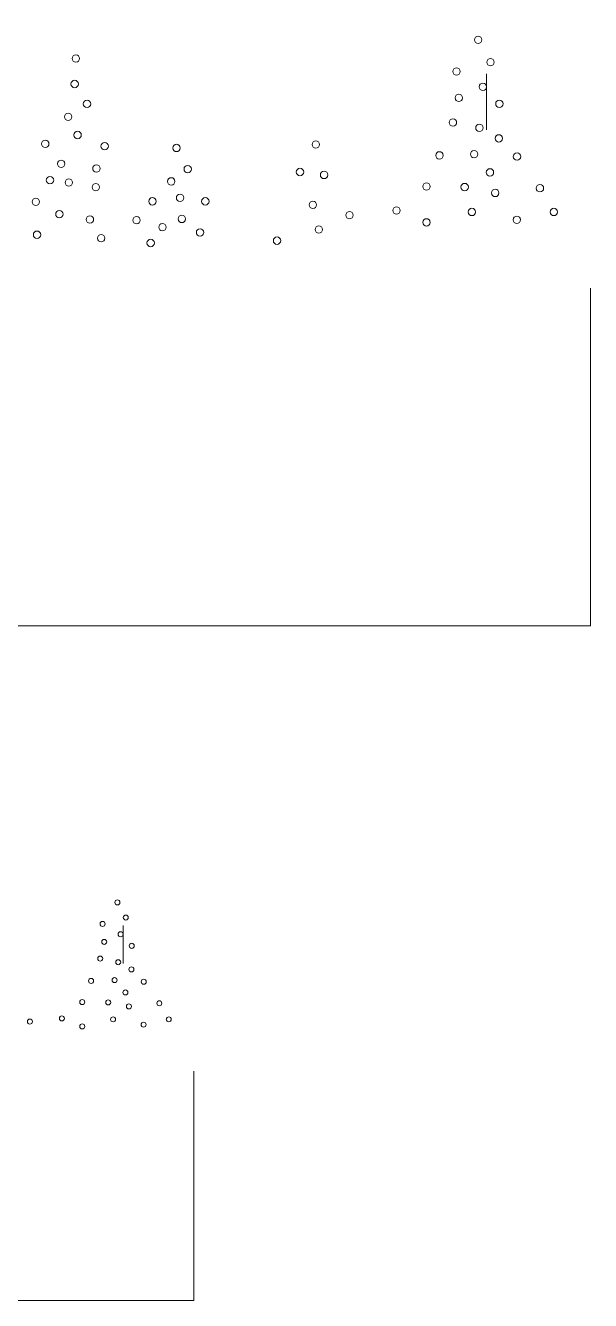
# Model space of a CAD drawing. Header units: millimetres. Extents: x -588 to -150, y -101 to 255.
# Drawn here: x -302.5 to -150.5, y -101.2 to 242.1 of the extents above; entities that cross this region are included whole.
import ezdxf

# ---------------------------------------------------------------- set-up
doc = ezdxf.new("R2010")
doc.units = ezdxf.units.MM
doc.header["$MEASUREMENT"] = 0
doc.layers.add('layer 1', color=7, linetype='Continuous')

msp = doc.modelspace()

# ---------------------------------------------------------------- linework, layer by layer
at = {"layer": 'layer 1', "lineweight": 9}
for points, knots in [([(-178.4631, 225.6032), (-178.4631, 226.153), (-178.9088, 226.5987), (-179.4586, 226.5987), (-179.4586, 226.5987), (-180.0084, 226.5987), (-180.4541, 226.153), (-180.4541, 225.6032), (-180.4541, 225.6032), (-180.4541, 225.0534), (-180.0084, 224.6076), (-179.4586, 224.6076), (-179.4586, 224.6076), (-178.9088, 224.6076), (-178.4631, 225.0533), (-178.4631, 225.6031), (-178.4631, 242.0971), (-178.4631, 192.6152), (-178.4631, 225.6032)], [0, 0, 0, 0, 0.2, 0.2, 0.2, 0.20000001, 0.4, 0.4, 0.4, 0.40000001, 0.6, 0.6, 0.6, 0.60000001, 1, 1, 1, 1.0001, 1.0001, 1.0001, 1.0001]), ([(-179.7282, 238.2375), (-179.7282, 238.7873), (-180.1739, 239.233), (-180.7237, 239.233), (-180.7237, 239.233), (-181.2735, 239.233), (-181.7192, 238.7873), (-181.7192, 238.2375), (-181.7192, 238.2375), (-181.7192, 237.6877), (-181.2735, 237.242), (-180.7237, 237.242), (-180.7237, 237.242), (-180.1739, 237.242), (-179.7282, 237.6877), (-179.7282, 238.2375)], [0, 0, 0, 0, 0.2, 0.2, 0.2, 0.20000001, 0.4, 0.4, 0.4, 0.40000001, 0.6, 0.6, 0.6, 0.60000001, 1, 1, 1, 1]), ([(-287.9653, 233.206), (-287.9653, 233.7558), (-288.4111, 234.2015), (-288.9609, 234.2015), (-288.9609, 234.2015), (-289.5107, 234.2015), (-289.9564, 233.7558), (-289.9564, 233.206), (-289.9564, 233.206), (-289.9564, 232.6562), (-289.5107, 232.2105), (-288.9609, 232.2105), (-288.9609, 232.2105), (-288.4111, 232.2105), (-287.9654, 232.6562), (-287.9653, 233.206)], [0, 0, 0, 0, 0.2, 0.2, 0.2, 0.20000001, 0.4, 0.4, 0.4, 0.40000001, 0.6, 0.6, 0.6, 0.60000001, 1, 1, 1, 1]), ([(-185.5792, 229.7093), (-185.5792, 230.2591), (-186.0249, 230.7048), (-186.5747, 230.7048), (-186.5747, 230.7048), (-187.1245, 230.7048), (-187.5702, 230.2591), (-187.5702, 229.7093), (-187.5702, 229.7093), (-187.5702, 229.1595), (-187.1245, 228.7138), (-186.5747, 228.7138), (-186.5747, 228.7138), (-186.0249, 228.7138), (-185.5792, 229.1595), (-185.5792, 229.7093)], [0, 0, 0, 0, 0.2, 0.2, 0.2, 0.20000001, 0.4, 0.4, 0.4, 0.40000001, 0.6, 0.6, 0.6, 0.60000001, 1, 1, 1, 1]), ([(-176.4073, 232.2362), (-176.4073, 232.786), (-176.853, 233.2317), (-177.4028, 233.2317), (-177.4028, 233.2317), (-177.9526, 233.2317), (-178.3983, 232.786), (-178.3983, 232.2362), (-178.3983, 232.2362), (-178.3983, 231.6864), (-177.9526, 231.2407), (-177.4028, 231.2407), (-177.4028, 231.2407), (-176.853, 231.2407), (-176.4073, 231.6864), (-176.4073, 232.2362)], [0, 0, 0, 0, 0.2, 0.2, 0.2, 0.20000001, 0.4, 0.4, 0.4, 0.40000001, 0.6, 0.6, 0.6, 0.60000001, 1, 1, 1, 1]), ([(-288.2989, 226.3522), (-288.2989, 226.902), (-288.7446, 227.3477), (-289.2944, 227.3477), (-289.2944, 227.3477), (-289.8442, 227.3477), (-290.2899, 226.902), (-290.2899, 226.3522), (-290.2899, 226.3522), (-290.2899, 225.8024), (-289.8442, 225.3567), (-289.2944, 225.3567), (-289.2944, 225.3567), (-288.7446, 225.3567), (-288.2989, 225.8024), (-288.2989, 226.3522)], [0, 0, 0, 0, 0.2, 0.2, 0.2, 0.20000001, 0.4, 0.4, 0.4, 0.40000001, 0.6, 0.6, 0.6, 0.60000001, 1, 1, 1, 1]), ([(-184.9467, 222.6025), (-184.9467, 223.1523), (-185.3924, 223.598), (-185.9422, 223.598), (-185.9422, 223.598), (-186.492, 223.598), (-186.9377, 223.1523), (-186.9377, 222.6025), (-186.9377, 222.6025), (-186.9377, 222.0527), (-186.492, 221.607), (-185.9422, 221.607), (-185.9422, 221.607), (-185.3924, 221.607), (-184.9467, 222.0527), (-184.9467, 222.6025)], [0, 0, 0, 0, 0.2, 0.2, 0.2, 0.20000001, 0.4, 0.4, 0.4, 0.40000001, 0.6, 0.6, 0.6, 0.60000001, 1, 1, 1, 1]), ([(-284.978, 220.9826), (-284.978, 221.5324), (-285.4237, 221.9781), (-285.9735, 221.9781), (-285.9735, 221.9781), (-286.5233, 221.9781), (-286.969, 221.5324), (-286.969, 220.9826), (-286.969, 220.9826), (-286.969, 220.4328), (-286.5233, 219.9871), (-285.9735, 219.9871), (-285.9735, 219.9871), (-285.4237, 219.987), (-284.978, 220.4327), (-284.978, 220.9826)], [0, 0, 0, 0, 0.2, 0.2, 0.2, 0.20000001, 0.4, 0.4, 0.4, 0.40000001, 0.6, 0.6, 0.6, 0.60000001, 1, 1, 1, 1]), ([(-174.0352, 221.0232), (-174.0352, 221.573), (-174.4809, 222.0187), (-175.0307, 222.0187), (-175.0307, 222.0187), (-175.5805, 222.0187), (-176.0262, 221.573), (-176.0262, 221.0232), (-176.0262, 221.0232), (-176.0262, 220.4734), (-175.5805, 220.0277), (-175.0307, 220.0277), (-175.0307, 220.0277), (-174.4809, 220.0277), (-174.0352, 220.4734), (-174.0352, 221.0232)], [0, 0, 0, 0, 0.2, 0.2, 0.2, 0.20000001, 0.4, 0.4, 0.4, 0.40000001, 0.6, 0.6, 0.6, 0.60000001, 1, 1, 1, 1]), ([(-290.0384, 217.5081), (-290.0384, 218.0579), (-290.4841, 218.5036), (-291.0339, 218.5036), (-291.0339, 218.5036), (-291.5837, 218.5036), (-292.0294, 218.0579), (-292.0294, 217.5081), (-292.0294, 217.5081), (-292.0294, 216.9583), (-291.5837, 216.5126), (-291.0339, 216.5126), (-291.0339, 216.5126), (-290.4841, 216.5126), (-290.0384, 216.9583), (-290.0384, 217.5081)], [0, 0, 0, 0, 0.2, 0.2, 0.2, 0.20000001, 0.4, 0.4, 0.4, 0.40000001, 0.6, 0.6, 0.6, 0.60000001, 1, 1, 1, 1]), ([(-186.5281, 215.9694), (-186.5281, 216.5192), (-186.9738, 216.9649), (-187.5236, 216.9649), (-187.5236, 216.9649), (-188.0734, 216.9649), (-188.5191, 216.5192), (-188.5191, 215.9694), (-188.5191, 215.9694), (-188.5191, 215.4196), (-188.0734, 214.9739), (-187.5236, 214.9739), (-187.5236, 214.9739), (-186.9738, 214.9739), (-186.5281, 215.4196), (-186.5281, 215.9694)], [0, 0, 0, 0, 0.2, 0.2, 0.2, 0.20000001, 0.4, 0.4, 0.4, 0.40000001, 0.6, 0.6, 0.6, 0.60000001, 1, 1, 1, 1]), ([(-287.5082, 212.6123), (-287.5082, 213.1621), (-287.9539, 213.6078), (-288.5037, 213.6078), (-288.5037, 213.6078), (-289.0535, 213.6078), (-289.4992, 213.1621), (-289.4992, 212.6123), (-289.4992, 212.6123), (-289.4992, 212.0625), (-289.0535, 211.6168), (-288.5037, 211.6168), (-288.5037, 211.6168), (-287.9539, 211.6168), (-287.5082, 212.0625), (-287.5082, 212.6123)], [0, 0, 0, 0, 0.2, 0.2, 0.2, 0.20000001, 0.4, 0.4, 0.4, 0.40000001, 0.6, 0.6, 0.6, 0.60000001, 1, 1, 1, 1]), ([(-179.4119, 214.5481), (-179.4119, 215.0979), (-179.8576, 215.5436), (-180.4074, 215.5436), (-180.4074, 215.5436), (-180.9572, 215.5436), (-181.4029, 215.0979), (-181.4029, 214.5481), (-181.4029, 214.5481), (-181.4029, 213.9983), (-180.9572, 213.5526), (-180.4074, 213.5526), (-180.4074, 213.5526), (-179.8576, 213.5526), (-179.4119, 213.9983), (-179.4119, 214.5481)], [0, 0, 0, 0, 0.2, 0.2, 0.2, 0.20000001, 0.4, 0.4, 0.4, 0.40000001, 0.6, 0.6, 0.6, 0.60000001, 1, 1, 1, 1]), ([(-296.2057, 210.2433), (-296.2057, 210.7931), (-296.6514, 211.2388), (-297.2012, 211.2388), (-297.2012, 211.2388), (-297.751, 211.2388), (-298.1967, 210.7931), (-298.1967, 210.2433), (-298.1967, 210.2433), (-298.1967, 209.6935), (-297.751, 209.2478), (-297.2012, 209.2478), (-297.2012, 209.2478), (-296.6514, 209.2478), (-296.2057, 209.6935), (-296.2057, 210.2433)], [0, 0, 0, 0, 0.2, 0.2, 0.2, 0.20000001, 0.4, 0.4, 0.4, 0.40000001, 0.6, 0.6, 0.6, 0.60000001, 1, 1, 1, 1]), ([(-280.2339, 209.6116), (-280.2339, 210.1614), (-280.6796, 210.6071), (-281.2294, 210.6071), (-281.2294, 210.6071), (-281.7792, 210.6071), (-282.2249, 210.1614), (-282.2249, 209.6116), (-282.2249, 209.6116), (-282.2249, 209.0618), (-281.7792, 208.6161), (-281.2294, 208.6161), (-281.2294, 208.6161), (-280.6796, 208.6161), (-280.2339, 209.0618), (-280.2339, 209.6116)], [0, 0, 0, 0, 0.2, 0.2, 0.2, 0.20000001, 0.4, 0.4, 0.4, 0.40000001, 0.6, 0.6, 0.6, 0.60000001, 1, 1, 1, 1]), ([(-260.8903, 209.1259), (-260.8903, 209.6757), (-261.336, 210.1214), (-261.8858, 210.1214), (-261.8858, 210.1214), (-262.4356, 210.1214), (-262.8813, 209.6757), (-262.8813, 209.1259), (-262.8813, 209.1259), (-262.8813, 208.5761), (-262.4356, 208.1304), (-261.8858, 208.1304), (-261.8858, 208.1304), (-261.336, 208.1304), (-260.8903, 208.5761), (-260.8903, 209.1259)], [0, 0, 0, 0, 0.2, 0.2, 0.2, 0.20000001, 0.4, 0.4, 0.4, 0.40000001, 0.6, 0.6, 0.6, 0.60000001, 1, 1, 1, 1]), ([(-223.4118, 210.0735), (-223.4118, 210.6233), (-223.8575, 211.069), (-224.4073, 211.069), (-224.4073, 211.069), (-224.9571, 211.069), (-225.4028, 210.6233), (-225.4028, 210.0735), (-225.4028, 210.0735), (-225.4028, 209.5237), (-224.9571, 209.078), (-224.4073, 209.078), (-224.4073, 209.078), (-223.8575, 209.078), (-223.4118, 209.5237), (-223.4118, 210.0735)], [0, 0, 0, 0, 0.2, 0.2, 0.2, 0.20000001, 0.4, 0.4, 0.4, 0.40000001, 0.6, 0.6, 0.6, 0.60000001, 1, 1, 1, 1]), ([(-174.1934, 211.7053), (-174.1934, 212.2551), (-174.6391, 212.7008), (-175.1889, 212.7008), (-175.1889, 212.7008), (-175.7387, 212.7008), (-176.1844, 212.2551), (-176.1844, 211.7053), (-176.1844, 211.7053), (-176.1844, 211.1555), (-175.7387, 210.7098), (-175.1889, 210.7098), (-175.1889, 210.7098), (-174.6391, 210.7098), (-174.1934, 211.1555), (-174.1934, 211.7053)], [0, 0, 0, 0, 0.2, 0.2, 0.2, 0.20000001, 0.4, 0.4, 0.4, 0.40000001, 0.6, 0.6, 0.6, 0.60000001, 1, 1, 1, 1]), ([(-190.1652, 207.1254), (-190.1652, 207.6752), (-190.6109, 208.1209), (-191.1607, 208.1209), (-191.1607, 208.1209), (-191.7105, 208.1209), (-192.1562, 207.6752), (-192.1562, 207.1254), (-192.1562, 207.1254), (-192.1562, 206.5756), (-191.7105, 206.1299), (-191.1607, 206.1299), (-191.1607, 206.1299), (-190.6109, 206.1299), (-190.1652, 206.5756), (-190.1652, 207.1254)], [0, 0, 0, 0, 0.2, 0.2, 0.2, 0.20000001, 0.4, 0.4, 0.4, 0.40000001, 0.6, 0.6, 0.6, 0.60000001, 1, 1, 1, 1]), ([(-180.8351, 207.4412), (-180.8351, 207.991), (-181.2808, 208.4367), (-181.8306, 208.4367), (-181.8306, 208.4367), (-182.3804, 208.4367), (-182.8261, 207.991), (-182.8261, 207.4412), (-182.8261, 207.4412), (-182.8261, 206.8914), (-182.3804, 206.4457), (-181.8306, 206.4457), (-181.8306, 206.4457), (-181.2808, 206.4457), (-180.8351, 206.8914), (-180.8351, 207.4412)], [0, 0, 0, 0, 0.2, 0.2, 0.2, 0.20000001, 0.4, 0.4, 0.4, 0.40000001, 0.6, 0.6, 0.6, 0.60000001, 1, 1, 1, 1]), ([(-169.2911, 206.8095), (-169.2911, 207.3593), (-169.7368, 207.805), (-170.2866, 207.805), (-170.2866, 207.805), (-170.8364, 207.805), (-171.2821, 207.3593), (-171.2821, 206.8095), (-171.2821, 206.8095), (-171.2821, 206.2597), (-170.8364, 205.814), (-170.2866, 205.814), (-170.2866, 205.814), (-169.7368, 205.814), (-169.2911, 206.2597), (-169.2911, 206.8095)], [0, 0, 0, 0, 0.2, 0.2, 0.2, 0.20000001, 0.4, 0.4, 0.4, 0.40000001, 0.6, 0.6, 0.6, 0.60000001, 1, 1, 1, 1]), ([(-291.936, 204.8737), (-291.936, 205.4235), (-292.3817, 205.8692), (-292.9315, 205.8692), (-292.9315, 205.8692), (-293.4813, 205.8692), (-293.927, 205.4235), (-293.927, 204.8737), (-293.927, 204.8737), (-293.927, 204.3239), (-293.4813, 203.8782), (-292.9315, 203.8782), (-292.9315, 203.8782), (-292.3817, 203.8782), (-291.936, 204.3239), (-291.936, 204.8737)], [0, 0, 0, 0, 0.2, 0.2, 0.2, 0.20000001, 0.4, 0.4, 0.4, 0.40000001, 0.6, 0.6, 0.6, 0.60000001, 1, 1, 1, 1]), ([(-282.4478, 203.6103), (-282.4478, 204.1601), (-282.8935, 204.6058), (-283.4433, 204.6058), (-283.4433, 204.6058), (-283.9931, 204.6058), (-284.4388, 204.1601), (-284.4388, 203.6103), (-284.4388, 203.6103), (-284.4388, 203.0605), (-283.9931, 202.6148), (-283.4433, 202.6148), (-283.4433, 202.6148), (-282.8935, 202.6148), (-282.4478, 203.0605), (-282.4478, 203.6103)], [0, 0, 0, 0, 0.2, 0.2, 0.2, 0.20000001, 0.4, 0.4, 0.4, 0.40000001, 0.6, 0.6, 0.6, 0.60000001, 1, 1, 1, 1]), ([(-257.8857, 203.4405), (-257.8857, 203.9903), (-258.3314, 204.436), (-258.8812, 204.436), (-258.8812, 204.436), (-259.431, 204.436), (-259.8767, 203.9903), (-259.8767, 203.4405), (-259.8767, 203.4405), (-259.8767, 202.8907), (-259.431, 202.445), (-258.8812, 202.445), (-258.8812, 202.445), (-258.3314, 202.445), (-257.8857, 202.8907), (-257.8857, 203.4405)], [0, 0, 0, 0, 0.2, 0.2, 0.2, 0.20000001, 0.4, 0.4, 0.4, 0.40000001, 0.6, 0.6, 0.6, 0.60000001, 1, 1, 1, 1]), ([(-227.6815, 202.6508), (-227.6815, 203.2006), (-228.1272, 203.6463), (-228.677, 203.6463), (-228.677, 203.6463), (-229.2268, 203.6463), (-229.6725, 203.2006), (-229.6725, 202.6508), (-229.6725, 202.6508), (-229.6725, 202.101), (-229.2268, 201.6553), (-228.677, 201.6553), (-228.677, 201.6553), (-228.1272, 201.6553), (-227.6815, 202.101), (-227.6815, 202.6508)], [0, 0, 0, 0, 0.2, 0.2, 0.2, 0.20000001, 0.4, 0.4, 0.4, 0.40000001, 0.6, 0.6, 0.6, 0.60000001, 1, 1, 1, 1]), ([(-221.1979, 201.8612), (-221.1979, 202.411), (-221.6436, 202.8567), (-222.1934, 202.8567), (-222.1934, 202.8567), (-222.7432, 202.8567), (-223.1889, 202.411), (-223.1889, 201.8612), (-223.1889, 201.8612), (-223.1889, 201.3114), (-222.7432, 200.8657), (-222.1934, 200.8657), (-222.1934, 200.8657), (-221.6436, 200.8657), (-221.1979, 201.3114), (-221.1979, 201.8612)], [0, 0, 0, 0, 0.2, 0.2, 0.2, 0.20000001, 0.4, 0.4, 0.4, 0.40000001, 0.6, 0.6, 0.6, 0.60000001, 1, 1, 1, 1]), ([(-176.5654, 202.5454), (-176.5654, 203.0952), (-177.0111, 203.5409), (-177.5609, 203.5409), (-177.5609, 203.5409), (-178.1107, 203.5409), (-178.5564, 203.0952), (-178.5564, 202.5454), (-178.5564, 202.5454), (-178.5564, 201.9956), (-178.1107, 201.5499), (-177.5609, 201.5499), (-177.5609, 201.5499), (-177.0111, 201.5499), (-176.5654, 201.9956), (-176.5654, 202.5454)], [0, 0, 0, 0, 0.2, 0.2, 0.2, 0.20000001, 0.4, 0.4, 0.4, 0.40000001, 0.6, 0.6, 0.6, 0.60000001, 1, 1, 1, 1]), ([(-294.9406, 200.4517), (-294.9406, 201.0015), (-295.3863, 201.4472), (-295.9361, 201.4472), (-295.9361, 201.4472), (-296.4859, 201.4472), (-296.9316, 201.0015), (-296.9316, 200.4517), (-296.9316, 200.4517), (-296.9316, 199.9019), (-296.4859, 199.4562), (-295.9361, 199.4562), (-295.9361, 199.4562), (-295.3863, 199.4562), (-294.9406, 199.9019), (-294.9406, 200.4517)], [0, 0, 0, 0, 0.2, 0.2, 0.2, 0.20000001, 0.4, 0.4, 0.4, 0.40000001, 0.6, 0.6, 0.6, 0.60000001, 1, 1, 1, 1]), ([(-289.8802, 199.82), (-289.8802, 200.3698), (-290.326, 200.8155), (-290.8758, 200.8155), (-290.8758, 200.8155), (-291.4256, 200.8155), (-291.8713, 200.3698), (-291.8713, 199.82), (-291.8713, 199.82), (-291.8713, 199.2702), (-291.4256, 198.8245), (-290.8758, 198.8245), (-290.8758, 198.8245), (-290.326, 198.8245), (-289.8803, 199.2702), (-289.8802, 199.82)], [0, 0, 0, 0, 0.2, 0.2, 0.2, 0.20000001, 0.4, 0.4, 0.4, 0.40000001, 0.6, 0.6, 0.6, 0.60000001, 1, 1, 1, 1]), ([(-282.6059, 198.5565), (-282.6059, 199.1063), (-283.0517, 199.552), (-283.6015, 199.552), (-283.6015, 199.552), (-284.1513, 199.552), (-284.597, 199.1063), (-284.597, 198.5565), (-284.597, 198.5565), (-284.597, 198.0067), (-284.1513, 197.561), (-283.6015, 197.561), (-283.6015, 197.561), (-283.0517, 197.561), (-282.606, 198.0067), (-282.6059, 198.5565)], [0, 0, 0, 0, 0.2, 0.2, 0.2, 0.20000001, 0.4, 0.4, 0.4, 0.40000001, 0.6, 0.6, 0.6, 0.60000001, 1, 1, 1, 1]), ([(-262.3135, 200.1239), (-262.3135, 200.6737), (-262.7592, 201.1195), (-263.309, 201.1195), (-263.309, 201.1195), (-263.8588, 201.1195), (-264.3045, 200.6738), (-264.3045, 200.1239), (-264.3045, 200.1239), (-264.3045, 199.5741), (-263.8588, 199.1284), (-263.309, 199.1284), (-263.309, 199.1284), (-262.7592, 199.1284), (-262.3135, 199.5741), (-262.3135, 200.1239)], [0, 0, 0, 0, 0.2, 0.2, 0.2, 0.20000001, 0.4, 0.4, 0.4, 0.40000001, 0.6, 0.6, 0.6, 0.60000001, 1, 1, 1, 1]), ([(-193.6442, 198.7551), (-193.6442, 199.3049), (-194.0899, 199.7506), (-194.6397, 199.7506), (-194.6397, 199.7506), (-195.1895, 199.7506), (-195.6352, 199.3049), (-195.6352, 198.7551), (-195.6352, 198.7551), (-195.6352, 198.2053), (-195.1895, 197.7596), (-194.6397, 197.7596), (-194.6397, 197.7596), (-194.0899, 197.7596), (-193.6442, 198.2053), (-193.6442, 198.7551)], [0, 0, 0, 0, 0.2, 0.2, 0.2, 0.20000001, 0.4, 0.4, 0.4, 0.40000001, 0.6, 0.6, 0.6, 0.60000001, 1, 1, 1, 1]), ([(-183.3653, 198.5972), (-183.3653, 199.147), (-183.811, 199.5927), (-184.3608, 199.5927), (-184.3608, 199.5927), (-184.9106, 199.5927), (-185.3563, 199.147), (-185.3563, 198.5972), (-185.3563, 198.5972), (-185.3563, 198.0474), (-184.9106, 197.6017), (-184.3608, 197.6017), (-184.3608, 197.6017), (-183.811, 197.6017), (-183.3653, 198.0474), (-183.3653, 198.5972)], [0, 0, 0, 0, 0.2, 0.2, 0.2, 0.20000001, 0.4, 0.4, 0.4, 0.40000001, 0.6, 0.6, 0.6, 0.60000001, 1, 1, 1, 1]), ([(-163.1238, 198.2813), (-163.1238, 198.8311), (-163.5695, 199.2768), (-164.1193, 199.2768), (-164.1193, 199.2768), (-164.6691, 199.2768), (-165.1148, 198.8311), (-165.1148, 198.2813), (-165.1148, 198.2813), (-165.1148, 197.7315), (-164.6691, 197.2858), (-164.1193, 197.2858), (-164.1193, 197.2858), (-163.5695, 197.2858), (-163.1238, 197.7315), (-163.1238, 198.2813)], [0, 0, 0, 0, 0.2, 0.2, 0.2, 0.20000001, 0.4, 0.4, 0.4, 0.40000001, 0.6, 0.6, 0.6, 0.60000001, 1, 1, 1, 1]), ([(-267.3739, 194.7543), (-267.3739, 195.3041), (-267.8196, 195.7498), (-268.3694, 195.7498), (-268.3694, 195.7498), (-268.9192, 195.7498), (-269.3649, 195.3041), (-269.3649, 194.7543), (-269.3649, 194.7543), (-269.3649, 194.2045), (-268.9192, 193.7588), (-268.3694, 193.7588), (-268.3694, 193.7588), (-267.8196, 193.7588), (-267.3739, 194.2045), (-267.3739, 194.7543)], [0, 0, 0, 0, 0.2, 0.2, 0.2, 0.20000001, 0.4, 0.4, 0.4, 0.40000001, 0.6, 0.6, 0.6, 0.60000001, 1, 1, 1, 1]), ([(-259.9415, 195.7019), (-259.9415, 196.2517), (-260.3872, 196.6974), (-260.937, 196.6974), (-260.937, 196.6974), (-261.4868, 196.6974), (-261.9325, 196.2517), (-261.9325, 195.7019), (-261.9325, 195.7019), (-261.9325, 195.1521), (-261.4868, 194.7064), (-260.937, 194.7064), (-260.937, 194.7064), (-260.3872, 194.7064), (-259.9415, 195.1521), (-259.9415, 195.7019)], [0, 0, 0, 0, 0.2, 0.2, 0.2, 0.20000001, 0.4, 0.4, 0.4, 0.40000001, 0.6, 0.6, 0.6, 0.60000001, 1, 1, 1, 1]), ([(-253.1416, 194.7543), (-253.1416, 195.3041), (-253.5873, 195.7498), (-254.1371, 195.7498), (-254.1371, 195.7498), (-254.6869, 195.7498), (-255.1326, 195.3041), (-255.1326, 194.7543), (-255.1326, 194.7543), (-255.1326, 194.2045), (-254.6869, 193.7588), (-254.1371, 193.7588), (-254.1371, 193.7588), (-253.5873, 193.7588), (-253.1416, 194.2045), (-253.1416, 194.7543)], [0, 0, 0, 0, 0.2, 0.2, 0.2, 0.20000001, 0.4, 0.4, 0.4, 0.40000001, 0.6, 0.6, 0.6, 0.60000001, 1, 1, 1, 1]), ([(-175.1422, 197.0179), (-175.1422, 197.5677), (-175.5879, 198.0134), (-176.1377, 198.0134), (-176.1377, 198.0134), (-176.6875, 198.0134), (-177.1332, 197.5677), (-177.1332, 197.0179), (-177.1332, 197.0179), (-177.1332, 196.4681), (-176.6875, 196.0224), (-176.1377, 196.0224), (-176.1377, 196.0224), (-175.5879, 196.0224), (-175.1422, 196.4681), (-175.1422, 197.0179)], [0, 0, 0, 0, 0.2, 0.2, 0.2, 0.20000001, 0.4, 0.4, 0.4, 0.40000001, 0.6, 0.6, 0.6, 0.60000001, 1, 1, 1, 1]), ([(-298.7359, 194.6083), (-298.7359, 195.1581), (-299.1816, 195.6038), (-299.7314, 195.6038), (-299.7314, 195.6038), (-300.2812, 195.6038), (-300.7269, 195.1581), (-300.7269, 194.6083), (-300.7269, 194.6083), (-300.7269, 194.0585), (-300.2812, 193.6128), (-299.7314, 193.6128), (-299.7314, 193.6128), (-299.1816, 193.6128), (-298.7359, 194.0585), (-298.7359, 194.6083)], [0, 0, 0, 0, 0.2, 0.2, 0.2, 0.20000001, 0.4, 0.4, 0.4, 0.40000001, 0.6, 0.6, 0.6, 0.60000001, 1, 1, 1, 1]), ([(-292.4104, 191.2918), (-292.4104, 191.8416), (-292.8561, 192.2873), (-293.4059, 192.2873), (-293.4059, 192.2873), (-293.9557, 192.2873), (-294.4015, 191.8416), (-294.4015, 191.2918), (-294.4015, 191.2918), (-294.4015, 190.742), (-293.9558, 190.2963), (-293.406, 190.2963), (-293.406, 190.2963), (-292.8561, 190.2963), (-292.4104, 190.742), (-292.4104, 191.2918)], [0, 0, 0, 0, 0.2, 0.2, 0.2, 0.20000001, 0.4, 0.4, 0.4, 0.40000001, 0.6, 0.6, 0.6, 0.60000001, 1, 1, 1, 1]), ([(-224.2025, 193.8068), (-224.2025, 194.3566), (-224.6482, 194.8023), (-225.198, 194.8023), (-225.198, 194.8023), (-225.7478, 194.8023), (-226.1935, 194.3566), (-226.1935, 193.8068), (-226.1935, 193.8068), (-226.1935, 193.257), (-225.7478, 192.8113), (-225.198, 192.8113), (-225.198, 192.8113), (-224.6482, 192.8112), (-224.2025, 193.2569), (-224.2025, 193.8068)], [0, 0, 0, 0, 0.2, 0.2, 0.2, 0.20000001, 0.4, 0.4, 0.4, 0.40000001, 0.6, 0.6, 0.6, 0.60000001, 1, 1, 1, 1]), ([(-201.7092, 192.28), (-201.7092, 192.8298), (-202.1549, 193.2755), (-202.7047, 193.2755), (-202.7047, 193.2755), (-203.2545, 193.2755), (-203.7002, 192.8298), (-203.7002, 192.28), (-203.7002, 192.28), (-203.7002, 191.7302), (-203.2545, 191.2845), (-202.7047, 191.2845), (-202.7047, 191.2845), (-202.1549, 191.2845), (-201.7092, 191.7302), (-201.7092, 192.28)], [0, 0, 0, 0, 0.2, 0.2, 0.2, 0.20000001, 0.4, 0.4, 0.4, 0.40000001, 0.6, 0.6, 0.6, 0.60000001, 1, 1, 1, 1]), ([(-181.4263, 191.8962), (-181.4263, 192.446), (-181.872, 192.8917), (-182.4218, 192.8917), (-182.4218, 192.8917), (-182.9716, 192.8917), (-183.4173, 192.446), (-183.4173, 191.8962), (-183.4173, 191.8962), (-183.4173, 191.3464), (-182.9716, 190.9007), (-182.4218, 190.9007), (-182.4218, 190.9007), (-181.872, 190.9007), (-181.4263, 191.3464), (-181.4263, 191.8962)], [0, 0, 0, 0, 0.2, 0.2, 0.2, 0.20000001, 0.4, 0.4, 0.4, 0.40000001, 0.6, 0.6, 0.6, 0.60000001, 1, 1, 1, 1]), ([(-159.3689, 191.8962), (-159.3689, 192.446), (-159.8146, 192.8917), (-160.3644, 192.8917), (-160.3644, 192.8917), (-160.9142, 192.8917), (-161.3599, 192.446), (-161.3599, 191.8962), (-161.3599, 191.8962), (-161.3599, 191.3464), (-160.9142, 190.9007), (-160.3644, 190.9007), (-160.3644, 190.9007), (-159.8146, 190.9007), (-159.3689, 191.3464), (-159.3689, 191.8962)], [0, 0, 0, 0, 0.2, 0.2, 0.2, 0.20000001, 0.4, 0.4, 0.4, 0.40000001, 0.6, 0.6, 0.6, 0.60000001, 1, 1, 1, 1]), ([(-284.1873, 189.8704), (-284.1873, 190.4202), (-284.633, 190.8659), (-285.1828, 190.8659), (-285.1828, 190.8659), (-285.7326, 190.8659), (-286.1783, 190.4202), (-286.1783, 189.8704), (-286.1783, 189.8704), (-286.1783, 189.3206), (-285.7326, 188.8749), (-285.1828, 188.8749), (-285.1828, 188.8749), (-284.633, 188.8749), (-284.1873, 189.3206), (-284.1873, 189.8704)], [0, 0, 0, 0, 0.2, 0.2, 0.2, 0.20000001, 0.4, 0.4, 0.4, 0.40000001, 0.6, 0.6, 0.6, 0.60000001, 1, 1, 1, 1]), ([(-271.6436, 189.7006), (-271.6436, 190.2504), (-272.0893, 190.6961), (-272.6391, 190.6961), (-272.6391, 190.6961), (-273.1889, 190.6961), (-273.6346, 190.2504), (-273.6346, 189.7006), (-273.6346, 189.7006), (-273.6346, 189.1508), (-273.1889, 188.7051), (-272.6391, 188.7051), (-272.6391, 188.7051), (-272.0893, 188.7051), (-271.6436, 189.1508), (-271.6436, 189.7006)], [0, 0, 0, 0, 0.2, 0.2, 0.2, 0.20000001, 0.4, 0.4, 0.4, 0.40000001, 0.6, 0.6, 0.6, 0.60000001, 1, 1, 1, 1]), ([(-259.4671, 190.0164), (-259.4671, 190.5662), (-259.9128, 191.0119), (-260.4626, 191.0119), (-260.4626, 191.0119), (-261.0124, 191.0119), (-261.4581, 190.5662), (-261.4581, 190.0164), (-261.4581, 190.0164), (-261.4581, 189.4666), (-261.0124, 189.0209), (-260.4626, 189.0209), (-260.4626, 189.0209), (-259.9128, 189.0209), (-259.4671, 189.4666), (-259.4671, 190.0164)], [0, 0, 0, 0, 0.2, 0.2, 0.2, 0.20000001, 0.4, 0.4, 0.4, 0.40000001, 0.6, 0.6, 0.6, 0.60000001, 1, 1, 1, 1]), ([(-214.3602, 191.0165), (-214.3602, 191.5663), (-214.8059, 192.012), (-215.3557, 192.012), (-215.3557, 192.012), (-215.9055, 192.012), (-216.3512, 191.5663), (-216.3512, 191.0165), (-216.3512, 191.0165), (-216.3512, 190.4667), (-215.9055, 190.021), (-215.3557, 190.021), (-215.3557, 190.021), (-214.8059, 190.021), (-214.3602, 190.4667), (-214.3602, 191.0165)], [0, 0, 0, 0, 0.2, 0.2, 0.2, 0.20000001, 0.4, 0.4, 0.4, 0.40000001, 0.6, 0.6, 0.6, 0.60000001, 1, 1, 1, 1]), ([(-193.6492, 189.09), (-193.6492, 189.6398), (-194.0949, 190.0855), (-194.6447, 190.0855), (-194.6447, 190.0855), (-195.1945, 190.0856), (-195.6402, 189.6398), (-195.6402, 189.09), (-195.6402, 189.09), (-195.6402, 188.5402), (-195.1945, 188.0945), (-194.6447, 188.0945), (-194.6447, 188.0945), (-194.0949, 188.0945), (-193.6492, 188.5402), (-193.6492, 189.09)], [0, 0, 0, 0, 0.2, 0.2, 0.2, 0.20000001, 0.4, 0.4, 0.4, 0.40000001, 0.6, 0.6, 0.6, 0.60000001, 1, 1, 1, 1]), ([(-169.3439, 189.7916), (-169.3439, 190.3414), (-169.7896, 190.7871), (-170.3394, 190.7871), (-170.3394, 190.7871), (-170.8892, 190.7871), (-171.3349, 190.3414), (-171.3349, 189.7916), (-171.3349, 189.7916), (-171.3349, 189.2418), (-170.8892, 188.7961), (-170.3394, 188.7961), (-170.3394, 188.7961), (-169.7896, 188.7961), (-169.3439, 189.2418), (-169.3439, 189.7916)], [0, 0, 0, 0, 0.2, 0.2, 0.2, 0.20000001, 0.4, 0.4, 0.4, 0.40000001, 0.6, 0.6, 0.6, 0.60000001, 1, 1, 1, 1]), ([(-298.4196, 185.7642), (-298.4196, 186.314), (-298.8653, 186.7597), (-299.4152, 186.7597), (-299.4152, 186.7597), (-299.965, 186.7597), (-300.4107, 186.314), (-300.4107, 185.7642), (-300.4107, 185.7642), (-300.4107, 185.2144), (-299.965, 184.7687), (-299.4152, 184.7687), (-299.4152, 184.7687), (-298.8654, 184.7687), (-298.4196, 185.2144), (-298.4196, 185.7642)], [0, 0, 0, 0, 0.2, 0.2, 0.2, 0.20000001, 0.4, 0.4, 0.4, 0.40000001, 0.6, 0.6, 0.6, 0.60000001, 1, 1, 1, 1]), ([(-281.1827, 184.8166), (-281.1827, 185.3664), (-281.6284, 185.8121), (-282.1782, 185.8122), (-282.1782, 185.8122), (-282.728, 185.8122), (-283.1737, 185.3664), (-283.1737, 184.8166), (-283.1737, 184.8166), (-283.1737, 184.2668), (-282.728, 183.8211), (-282.1782, 183.8211), (-282.1782, 183.8211), (-281.6284, 183.8211), (-281.1827, 184.2668), (-281.1827, 184.8166)], [0, 0, 0, 0, 0.2, 0.2, 0.2, 0.20000001, 0.4, 0.4, 0.4, 0.40000001, 0.6, 0.6, 0.6, 0.60000001, 1, 1, 1, 1]), ([(-264.6856, 187.8054), (-264.6856, 188.3552), (-265.1313, 188.8009), (-265.6811, 188.8009), (-265.6811, 188.8009), (-266.2309, 188.8009), (-266.6766, 188.3552), (-266.6766, 187.8054), (-266.6766, 187.8054), (-266.6766, 187.2556), (-266.2309, 186.8099), (-265.6811, 186.8099), (-265.6811, 186.8099), (-265.1313, 186.8099), (-264.6856, 187.2556), (-264.6856, 187.8054)], [0, 0, 0, 0, 0.2, 0.2, 0.2, 0.20000001, 0.4, 0.4, 0.4, 0.40000001, 0.6, 0.6, 0.6, 0.60000001, 1, 1, 1, 1]), ([(-254.5648, 186.3841), (-254.5648, 186.9339), (-255.0105, 187.3796), (-255.5603, 187.3796), (-255.5603, 187.3796), (-256.1101, 187.3796), (-256.5558, 186.9339), (-256.5558, 186.3841), (-256.5558, 186.3841), (-256.5558, 185.8343), (-256.1101, 185.3886), (-255.5603, 185.3886), (-255.5603, 185.3886), (-255.0105, 185.3885), (-254.5648, 185.8343), (-254.5648, 186.3841)], [0, 0, 0, 0, 0.2, 0.2, 0.2, 0.20000001, 0.4, 0.4, 0.4, 0.40000001, 0.6, 0.6, 0.6, 0.60000001, 1, 1, 1, 1]), ([(-222.6211, 187.1737), (-222.6211, 187.7235), (-223.0668, 188.1692), (-223.6166, 188.1692), (-223.6166, 188.1692), (-224.1664, 188.1692), (-224.6122, 187.7235), (-224.6122, 187.1737), (-224.6122, 187.1737), (-224.6122, 186.6239), (-224.1665, 186.1782), (-223.6167, 186.1782), (-223.6167, 186.1782), (-223.0668, 186.1782), (-222.6211, 186.6239), (-222.6211, 187.1737)], [0, 0, 0, 0, 0.2, 0.2, 0.2, 0.20000001, 0.4, 0.4, 0.4, 0.40000001, 0.6, 0.6, 0.6, 0.60000001, 1, 1, 1, 1]), ([(-267.8483, 183.5413), (-267.8483, 184.0911), (-268.294, 184.5368), (-268.8438, 184.5368), (-268.8438, 184.5368), (-269.3936, 184.5368), (-269.8393, 184.0911), (-269.8393, 183.5413), (-269.8393, 183.5413), (-269.8393, 182.9915), (-269.3936, 182.5458), (-268.8438, 182.5458), (-268.8438, 182.5458), (-268.294, 182.5458), (-267.8483, 182.9915), (-267.8483, 183.5413)], [0, 0, 0, 0, 0.2, 0.2, 0.2, 0.20000001, 0.4, 0.4, 0.4, 0.40000001, 0.6, 0.6, 0.6, 0.60000001, 1, 1, 1, 1]), ([(-233.8489, 184.173), (-233.8489, 184.7228), (-234.2946, 185.1685), (-234.8444, 185.1685), (-234.8444, 185.1685), (-235.3942, 185.1685), (-235.8399, 184.7228), (-235.8399, 184.173), (-235.8399, 184.173), (-235.8399, 183.6232), (-235.3942, 183.1775), (-234.8444, 183.1775), (-234.8444, 183.1775), (-234.2946, 183.1775), (-233.8489, 183.6232), (-233.8489, 184.173)], [0, 0, 0, 0, 0.2, 0.2, 0.2, 0.20000001, 0.4, 0.4, 0.4, 0.40000001, 0.6, 0.6, 0.6, 0.60000001, 1, 1, 1, 1]), ([(-276.2613, -2.5837), (-276.2613, -2.2102), (-276.5642, -1.9073), (-276.9377, -1.9073), (-276.9377, -1.9073), (-277.3112, -1.9073), (-277.6141, -2.2102), (-277.6141, -2.5837), (-277.6141, -2.5837), (-277.6141, -2.9572), (-277.3112, -3.2601), (-276.9377, -3.2601), (-276.9377, -3.2601), (-276.5642, -3.2601), (-276.2613, -2.9573), (-276.2613, -2.5838), (-276.2613, 8.6212), (-276.2613, -24.9937), (-276.2613, -2.5837)], [0, 0, 0, 0, 0.2, 0.2, 0.2, 0.20000001, 0.4, 0.4, 0.4, 0.40000001, 0.6, 0.6, 0.6, 0.60000001, 1, 1, 1, 1.0001, 1.0001, 1.0001, 1.0001]), ([(-277.1209, 6.0002), (-277.1209, 6.3737), (-277.4237, 6.6766), (-277.7972, 6.6766), (-277.7972, 6.6766), (-278.1708, 6.6766), (-278.4736, 6.3737), (-278.4736, 6.0002), (-278.4736, 6.0002), (-278.4736, 5.6267), (-278.1708, 5.3238), (-277.7972, 5.3238), (-277.7972, 5.3238), (-277.4237, 5.3238), (-277.1209, 5.6267), (-277.1209, 6.0002)], [0, 0, 0, 0, 0.2, 0.2, 0.2, 0.20000001, 0.4, 0.4, 0.4, 0.40000001, 0.6, 0.6, 0.6, 0.60000001, 1, 1, 1, 1]), ([(-281.0961, 0.206), (-281.0961, 0.5796), (-281.3989, 0.8824), (-281.7725, 0.8824), (-281.7725, 0.8824), (-282.146, 0.8824), (-282.4488, 0.5796), (-282.4488, 0.206), (-282.4488, 0.206), (-282.4488, -0.1675), (-282.146, -0.4703), (-281.7725, -0.4703), (-281.7725, -0.4703), (-281.3989, -0.4703), (-281.0961, -0.1675), (-281.0961, 0.206)], [0, 0, 0, 0, 0.2, 0.2, 0.2, 0.20000001, 0.4, 0.4, 0.4, 0.40000001, 0.6, 0.6, 0.6, 0.60000001, 1, 1, 1, 1]), ([(-274.8646, 1.9228), (-274.8646, 2.2964), (-275.1674, 2.5992), (-275.541, 2.5992), (-275.541, 2.5992), (-275.9145, 2.5992), (-276.2173, 2.2964), (-276.2173, 1.9228), (-276.2173, 1.9228), (-276.2173, 1.5493), (-275.9145, 1.2465), (-275.541, 1.2465), (-275.541, 1.2465), (-275.1674, 1.2465), (-274.8646, 1.5493), (-274.8646, 1.9228)], [0, 0, 0, 0, 0.2, 0.2, 0.2, 0.20000001, 0.4, 0.4, 0.4, 0.40000001, 0.6, 0.6, 0.6, 0.60000001, 1, 1, 1, 1]), ([(-280.6664, -4.6224), (-280.6664, -4.2489), (-280.9692, -3.946), (-281.3427, -3.946), (-281.3427, -3.946), (-281.7163, -3.946), (-282.0191, -4.2489), (-282.0191, -4.6224), (-282.0191, -4.6224), (-282.0191, -4.9959), (-281.7163, -5.2988), (-281.3427, -5.2988), (-281.3427, -5.2988), (-280.9692, -5.2988), (-280.6664, -4.9959), (-280.6664, -4.6224)], [0, 0, 0, 0, 0.2, 0.2, 0.2, 0.20000001, 0.4, 0.4, 0.4, 0.40000001, 0.6, 0.6, 0.6, 0.60000001, 1, 1, 1, 1]), ([(-273.253, -5.6954), (-273.253, -5.3219), (-273.5558, -5.019), (-273.9293, -5.019), (-273.9293, -5.019), (-274.3029, -5.019), (-274.6057, -5.3219), (-274.6057, -5.6954), (-274.6057, -5.6954), (-274.6057, -6.0689), (-274.3029, -6.3718), (-273.9293, -6.3718), (-273.9293, -6.3718), (-273.5558, -6.3718), (-273.253, -6.0689), (-273.253, -5.6954)], [0, 0, 0, 0, 0.2, 0.2, 0.2, 0.20000001, 0.4, 0.4, 0.4, 0.40000001, 0.6, 0.6, 0.6, 0.60000001, 1, 1, 1, 1]), ([(-281.7408, -9.129), (-281.7408, -8.7555), (-282.0436, -8.4527), (-282.4172, -8.4527), (-282.4172, -8.4527), (-282.7907, -8.4527), (-283.0935, -8.7555), (-283.0935, -9.129), (-283.0935, -9.129), (-283.0935, -9.5026), (-282.7907, -9.8054), (-282.4172, -9.8054), (-282.4172, -9.8054), (-282.0436, -9.8054), (-281.7408, -9.5026), (-281.7408, -9.129)], [0, 0, 0, 0, 0.2, 0.2, 0.2, 0.20000001, 0.4, 0.4, 0.4, 0.40000001, 0.6, 0.6, 0.6, 0.60000001, 1, 1, 1, 1]), ([(-276.906, -10.0947), (-276.906, -9.7211), (-277.2088, -9.4183), (-277.5823, -9.4183), (-277.5823, -9.4183), (-277.9559, -9.4183), (-278.2587, -9.7211), (-278.2587, -10.0947), (-278.2587, -10.0947), (-278.2587, -10.4682), (-277.9559, -10.771), (-277.5823, -10.771), (-277.5823, -10.771), (-277.2088, -10.771), (-276.906, -10.4682), (-276.906, -10.0947)], [0, 0, 0, 0, 0.2, 0.2, 0.2, 0.20000001, 0.4, 0.4, 0.4, 0.40000001, 0.6, 0.6, 0.6, 0.60000001, 1, 1, 1, 1]), ([(-273.3605, -12.0261), (-273.3605, -11.6526), (-273.6633, -11.3497), (-274.0368, -11.3497), (-274.0368, -11.3497), (-274.4104, -11.3497), (-274.7132, -11.6526), (-274.7132, -12.0261), (-274.7132, -12.0261), (-274.7132, -12.3996), (-274.4104, -12.7024), (-274.0368, -12.7024), (-274.0368, -12.7024), (-273.6633, -12.7024), (-273.3605, -12.3996), (-273.3605, -12.0261)], [0, 0, 0, 0, 0.2, 0.2, 0.2, 0.20000001, 0.4, 0.4, 0.4, 0.40000001, 0.6, 0.6, 0.6, 0.60000001, 1, 1, 1, 1]), ([(-284.2119, -15.1377), (-284.2119, -14.7642), (-284.5147, -14.4614), (-284.8882, -14.4614), (-284.8882, -14.4614), (-285.2618, -14.4614), (-285.5646, -14.7642), (-285.5646, -15.1377), (-285.5646, -15.1377), (-285.5646, -15.5113), (-285.2618, -15.8141), (-284.8882, -15.8141), (-284.8882, -15.8141), (-284.5147, -15.8141), (-284.2119, -15.5113), (-284.2119, -15.1377)], [0, 0, 0, 0, 0.2, 0.2, 0.2, 0.20000001, 0.4, 0.4, 0.4, 0.40000001, 0.6, 0.6, 0.6, 0.60000001, 1, 1, 1, 1]), ([(-277.8729, -14.9232), (-277.8729, -14.5496), (-278.1757, -14.2468), (-278.5493, -14.2468), (-278.5493, -14.2468), (-278.9228, -14.2468), (-279.2256, -14.5496), (-279.2256, -14.9232), (-279.2256, -14.9232), (-279.2256, -15.2967), (-278.9228, -15.5995), (-278.5493, -15.5995), (-278.5493, -15.5995), (-278.1757, -15.5995), (-277.8729, -15.2967), (-277.8729, -14.9232)], [0, 0, 0, 0, 0.2, 0.2, 0.2, 0.20000001, 0.4, 0.4, 0.4, 0.40000001, 0.6, 0.6, 0.6, 0.60000001, 1, 1, 1, 1]), ([(-270.0298, -15.3524), (-270.0298, -14.9788), (-270.3326, -14.676), (-270.7061, -14.676), (-270.7061, -14.676), (-271.0797, -14.676), (-271.3825, -14.9788), (-271.3825, -15.3524), (-271.3825, -15.3524), (-271.3825, -15.7259), (-271.0797, -16.0287), (-270.7061, -16.0287), (-270.7061, -16.0287), (-270.3326, -16.0287), (-270.0298, -15.7259), (-270.0298, -15.3524)], [0, 0, 0, 0, 0.2, 0.2, 0.2, 0.20000001, 0.4, 0.4, 0.4, 0.40000001, 0.6, 0.6, 0.6, 0.60000001, 1, 1, 1, 1]), ([(-286.5756, -20.8246), (-286.5756, -20.4511), (-286.8784, -20.1483), (-287.2519, -20.1483), (-287.2519, -20.1483), (-287.6255, -20.1483), (-287.9283, -20.4511), (-287.9283, -20.8246), (-287.9283, -20.8246), (-287.9283, -21.1982), (-287.6255, -21.501), (-287.2519, -21.501), (-287.2519, -21.501), (-286.8784, -21.501), (-286.5756, -21.1982), (-286.5756, -20.8246)], [0, 0, 0, 0, 0.2, 0.2, 0.2, 0.20000001, 0.4, 0.4, 0.4, 0.40000001, 0.6, 0.6, 0.6, 0.60000001, 1, 1, 1, 1]), ([(-279.592, -20.9319), (-279.592, -20.5584), (-279.8948, -20.2555), (-280.2683, -20.2555), (-280.2683, -20.2555), (-280.6419, -20.2555), (-280.9447, -20.5584), (-280.9447, -20.9319), (-280.9447, -20.9319), (-280.9447, -21.3054), (-280.6419, -21.6082), (-280.2683, -21.6082), (-280.2683, -21.6082), (-279.8948, -21.6082), (-279.592, -21.3054), (-279.592, -20.9319)], [0, 0, 0, 0, 0.2, 0.2, 0.2, 0.20000001, 0.4, 0.4, 0.4, 0.40000001, 0.6, 0.6, 0.6, 0.60000001, 1, 1, 1, 1]), ([(-274.972, -18.2494), (-274.972, -17.8759), (-275.2748, -17.5731), (-275.6484, -17.5731), (-275.6484, -17.5731), (-276.0219, -17.5731), (-276.3247, -17.8759), (-276.3247, -18.2494), (-276.3247, -18.2494), (-276.3247, -18.623), (-276.0219, -18.9258), (-275.6484, -18.9258), (-275.6484, -18.9258), (-275.2748, -18.9258), (-274.972, -18.623), (-274.972, -18.2494)], [0, 0, 0, 0, 0.2, 0.2, 0.2, 0.20000001, 0.4, 0.4, 0.4, 0.40000001, 0.6, 0.6, 0.6, 0.60000001, 1, 1, 1, 1]), ([(-265.8396, -21.1465), (-265.8396, -20.773), (-266.1425, -20.4702), (-266.516, -20.4702), (-266.516, -20.4702), (-266.8895, -20.4702), (-267.1924, -20.773), (-267.1924, -21.1465), (-267.1924, -21.1465), (-267.1924, -21.5201), (-266.8895, -21.8229), (-266.516, -21.8229), (-266.516, -21.8229), (-266.1425, -21.8229), (-265.8396, -21.5201), (-265.8396, -21.1465)], [0, 0, 0, 0, 0.2, 0.2, 0.2, 0.20000001, 0.4, 0.4, 0.4, 0.40000001, 0.6, 0.6, 0.6, 0.60000001, 1, 1, 1, 1]), ([(-274.0051, -22.0049), (-274.0051, -21.6313), (-274.3079, -21.3285), (-274.6814, -21.3285), (-274.6814, -21.3285), (-275.055, -21.3285), (-275.3578, -21.6313), (-275.3578, -22.0049), (-275.3578, -22.0049), (-275.3578, -22.3784), (-275.055, -22.6812), (-274.6814, -22.6812), (-274.6814, -22.6812), (-274.3079, -22.6812), (-274.0051, -22.3784), (-274.0051, -22.0049)], [0, 0, 0, 0, 0.2, 0.2, 0.2, 0.20000001, 0.4, 0.4, 0.4, 0.40000001, 0.6, 0.6, 0.6, 0.60000001, 1, 1, 1, 1]), ([(-300.6503, -26.0823), (-300.6503, -25.7088), (-300.9531, -25.406), (-301.3266, -25.406), (-301.3266, -25.406), (-301.7002, -25.406), (-302.003, -25.7088), (-302.003, -26.0823), (-302.003, -26.0823), (-302.003, -26.4559), (-301.7002, -26.7587), (-301.3266, -26.7587), (-301.3266, -26.7587), (-300.9531, -26.7587), (-300.6503, -26.4559), (-300.6503, -26.0823)], [0, 0, 0, 0, 0.2, 0.2, 0.2, 0.20000001, 0.4, 0.4, 0.4, 0.40000001, 0.6, 0.6, 0.6, 0.60000001, 1, 1, 1, 1]), ([(-292.055, -25.2239), (-292.055, -24.8503), (-292.3578, -24.5475), (-292.7314, -24.5475), (-292.7314, -24.5475), (-293.1049, -24.5475), (-293.4077, -24.8503), (-293.4077, -25.2239), (-293.4077, -25.2239), (-293.4077, -25.5974), (-293.1049, -25.9002), (-292.7314, -25.9002), (-292.7314, -25.9002), (-292.3578, -25.9002), (-292.055, -25.5974), (-292.055, -25.2239)], [0, 0, 0, 0, 0.2, 0.2, 0.2, 0.20000001, 0.4, 0.4, 0.4, 0.40000001, 0.6, 0.6, 0.6, 0.60000001, 1, 1, 1, 1]), ([(-286.579, -27.3912), (-286.579, -27.0177), (-286.8818, -26.7148), (-287.2553, -26.7148), (-287.2553, -26.7148), (-287.6289, -26.7148), (-287.9317, -27.0177), (-287.9317, -27.3912), (-287.9317, -27.3912), (-287.9317, -27.7647), (-287.6289, -28.0676), (-287.2553, -28.0676), (-287.2553, -28.0676), (-286.8818, -28.0676), (-286.579, -27.7647), (-286.579, -27.3912)], [0, 0, 0, 0, 0.2, 0.2, 0.2, 0.20000001, 0.4, 0.4, 0.4, 0.40000001, 0.6, 0.6, 0.6, 0.60000001, 1, 1, 1, 1]), ([(-278.2746, -25.4846), (-278.2746, -25.1111), (-278.5774, -24.8083), (-278.9509, -24.8083), (-278.9509, -24.8083), (-279.3245, -24.8083), (-279.6273, -25.1111), (-279.6273, -25.4846), (-279.6273, -25.4846), (-279.6273, -25.8582), (-279.3245, -26.161), (-278.9509, -26.161), (-278.9509, -26.161), (-278.5774, -26.161), (-278.2746, -25.8582), (-278.2746, -25.4846)], [0, 0, 0, 0, 0.2, 0.2, 0.2, 0.20000001, 0.4, 0.4, 0.4, 0.40000001, 0.6, 0.6, 0.6, 0.60000001, 1, 1, 1, 1]), ([(-270.0657, -26.9145), (-270.0657, -26.541), (-270.3685, -26.2382), (-270.742, -26.2382), (-270.742, -26.2382), (-271.1155, -26.2382), (-271.4184, -26.541), (-271.4184, -26.9145), (-271.4184, -26.9145), (-271.4184, -27.2881), (-271.1155, -27.5909), (-270.742, -27.5909), (-270.742, -27.5909), (-270.3685, -27.5909), (-270.0657, -27.2881), (-270.0657, -26.9145)], [0, 0, 0, 0, 0.2, 0.2, 0.2, 0.20000001, 0.4, 0.4, 0.4, 0.40000001, 0.6, 0.6, 0.6, 0.60000001, 1, 1, 1, 1]), ([(-263.2885, -25.4846), (-263.2885, -25.1111), (-263.5913, -24.8083), (-263.9649, -24.8083), (-263.9649, -24.8083), (-264.3384, -24.8083), (-264.6412, -25.1111), (-264.6412, -25.4846), (-264.6412, -25.4846), (-264.6412, -25.8582), (-264.3384, -26.161), (-263.9649, -26.161), (-263.9649, -26.161), (-263.5913, -26.161), (-263.2885, -25.8582), (-263.2885, -25.4846)], [0, 0, 0, 0, 0.2, 0.2, 0.2, 0.20000001, 0.4, 0.4, 0.4, 0.40000001, 0.6, 0.6, 0.6, 0.60000001, 1, 1, 1, 1])]:
    msp.add_open_spline(points, degree=3, knots=knots, dxfattribs=at)
for points in [[(-150.518, 171.3687), (-150.518, 171.3687), (-150.518, 171.3687), (-150.518, 171.3687)], [(-150.518, 171.3687), (-150.518, 171.3687), (-150.518, 80.4786), (-150.518, 80.4786)], [(-305.5784, 80.4786), (-305.5784, 80.4786), (-150.518, 80.4786), (-150.518, 80.4786)], [(-150.518, 80.4786), (-150.518, 80.4786), (-150.518, 80.4786), (-150.518, 80.4786)], [(-257.2751, -39.4313), (-257.2751, -39.4313), (-257.2751, -39.4313), (-257.2751, -39.4313)], [(-257.2751, -39.4313), (-257.2751, -39.4313), (-257.2751, -101.1831), (-257.2751, -101.1831)], [(-362.625, -101.1831), (-362.625, -101.1831), (-257.2751, -101.1831), (-257.2751, -101.1831)], [(-257.2751, -101.1831), (-257.2751, -101.1831), (-257.2751, -101.1831), (-257.2751, -101.1831)]]:
    msp.add_open_spline(points, degree=3, dxfattribs=at)

doc.saveas('drawing.dxf')
